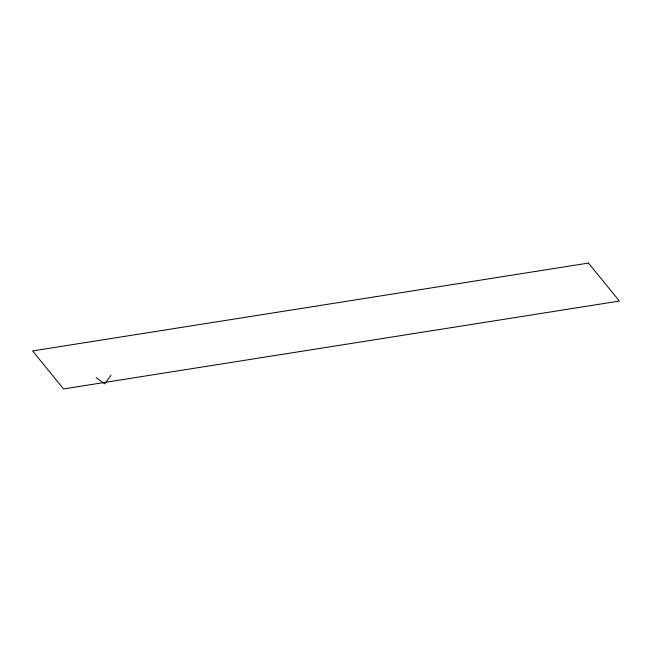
<?xml version="1.0" encoding="UTF-8"?>
<svg xmlns="http://www.w3.org/2000/svg" width="652" height="652" viewBox="0 0 652 652"><rect width="100%" height="100%" fill="white"/><g stroke="black" fill="none" stroke-linecap="round" stroke-linejoin="round"><path stroke-width="0.98" d="M111.003 375.299L104.646 383.841L96.186 377.647M588.454 263.066L32.6 350.931L63.546 388.934L619.4 301.069L588.454 263.066"/></g></svg>
